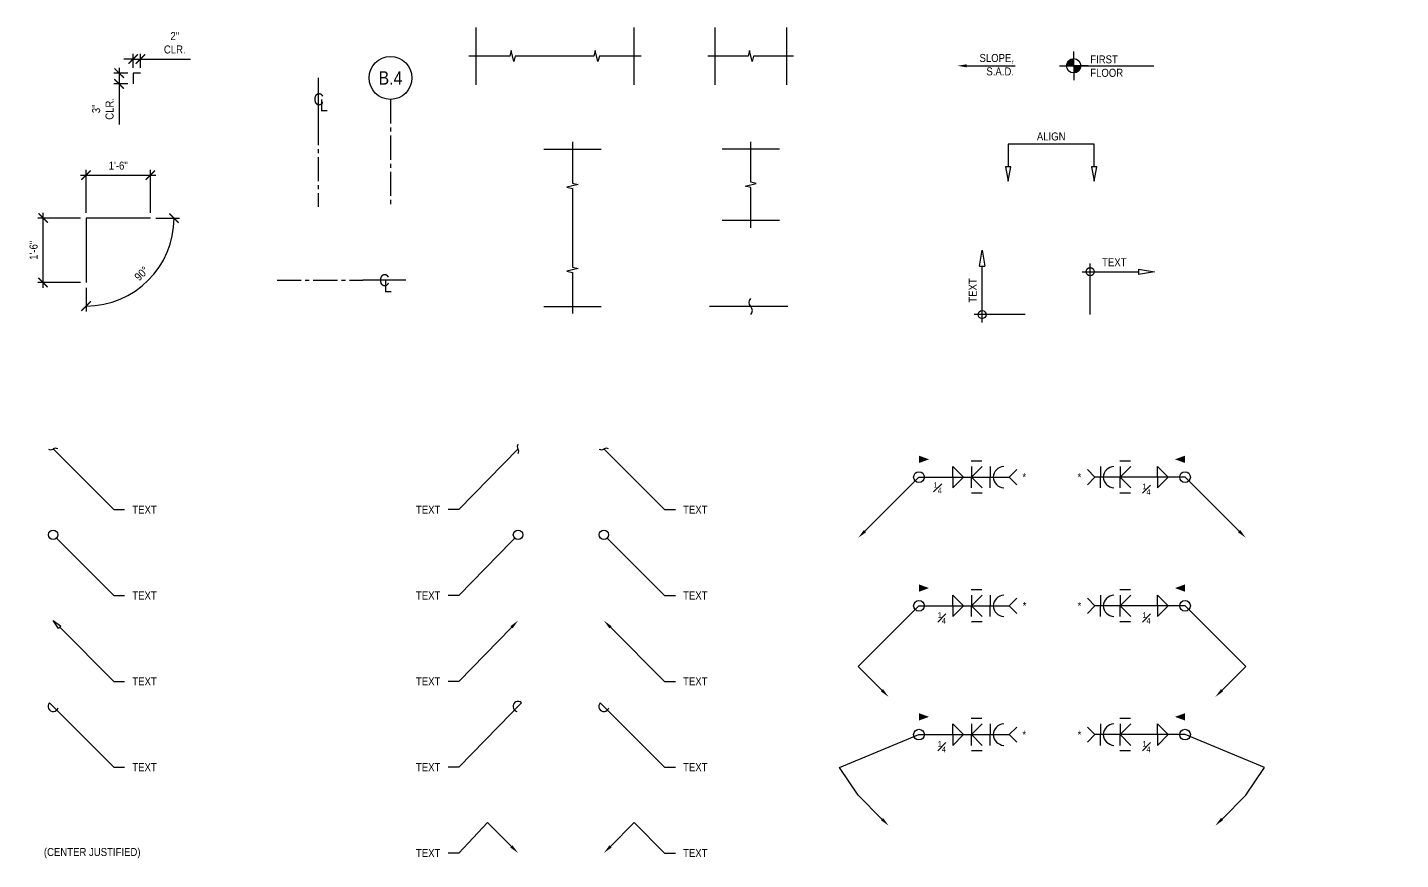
# Model space of a CAD drawing. Header units: inches. Extents: x -2661 to 42767, y -1222 to 9099.
# Drawn here: x 41118.2 to 41502, y 1433.8 to 1666.5 of the extents above; entities that cross this region are included whole.
import ezdxf
from ezdxf import colors
from ezdxf.entities.mleader import LeaderData, LeaderLine
from ezdxf.enums import TextEntityAlignment as Align
from ezdxf.math import Vec2, Vec3

# ---------------------------------------------------------------- set-up
doc = ezdxf.new("R2010")
doc.units = ezdxf.units.IN
doc.header["$LTSCALE"] = 12
doc.header["$MEASUREMENT"] = 0
doc.header["$PDMODE"] = 3
doc.linetypes.add('CENTER2', pattern=[1.125, 0.75, -0.125, 0.125, -0.125])
doc.layers.get('0').update_dxf_attribs({"linetype": 'CONTINUOUS'})
doc.layers.get('DefPoints').update_dxf_attribs({"color": 251, "linetype": 'CONTINUOUS'})
for name, color, linetype in [('S-ANNO-DIMS', 2, 'CONTINUOUS'), ('S-ANNO-NOTE', 4, 'CONTINUOUS'), ('S-ANNO-NOTE-EXIST', 251, 'CONTINUOUS'), ('S-BREAK', 2, 'CONTINUOUS'), ('S-GRID', 1, 'CENTER2')]:
    doc.layers.add(name, color=color, linetype=linetype)
doc.layers.add('S-ANNO-NONPLOT', color=253, linetype='CONTINUOUS', plot=False, transparency=0.5)
doc.styles.add('Arial', font='arial.ttf', dxfattribs={"width": 0.85})
doc.dimstyles.new('DIM-24_Se', dxfattribs={"dimscale": 24, "dimtxt": 0.09375, "dimasz": 0.109375, "dimexe": 0.0625, "dimexo": 0.0625, "dimgap": 0.0625, "dimtad": 1, "dimdec": 4, "dimzin": 11, "dimdsep": 46, "dimlunit": 4, "dimtxsty": 'Arial', "dimblk": 'ARCHTICK', "dimcen": 0.125, "dimdle": 0.0625, "dimclrd": 256, "dimclre": 256, "dimclrt": 4, "dimadec": 0, "dimazin": 0, "dimtfac": 0.75, "dimtdec": 4, "dimtmove": 0, "dimatfit": 3, "dimfxl": 1, "dimfrac": 1, "dimtolj": 1, "dimtzin": 0, "dimarcsym": 0})

# ---------------------------------------------------------------- blocks, each defined once
blk = doc.blocks.new('_ARCHTICK')
at = {"color": 0, "linetype": 'ByBlock', "const_width": 0.15}
blk.add_lwpolyline([(-0.5, -0.5), (0.5, 0.5)], dxfattribs=at)
blk = doc.blocks.new('*D1523')
at = {"layer": 'DefPoints', "color": 0, "transparency": 16777216}
for p in [(41122.55, 1613.18), (41134.55, 1613.18), (41134.55, 1595.18)]:
    blk.add_point(p, dxfattribs=at)
at = {"layer": 'S-ANNO-DIMS', "lineweight": -2, "transparency": 16777216}
for p, q in [((41133.05, 1613.18), (41121.05, 1613.18)), ((41122.55, 1593.68), (41122.55, 1614.68)), ((41133.05, 1595.18), (41121.05, 1595.18))]:
    blk.add_line(p, q, dxfattribs=at)
at = {"layer": 'S-ANNO-DIMS', "lineweight": -2, "transparency": 16777216, "xscale": 2.625, "yscale": 2.625, "zscale": 2.625}
for p, rotation in [((41122.55, 1613.18), 90), ((41122.55, 1595.18), 270)]:
    blk.add_blockref('_ARCHTICK', p, dxfattribs=dict(at, rotation=rotation))
at = {"layer": 'S-ANNO-DIMS', "color": 4, "transparency": 16777216, "insert": (41119.9, 1604.18), "char_height": 2.25, "attachment_point": 5, "rotation": 90, "style": 'Arial'}
blk.add_mtext('\\A1;1\'-6"', dxfattribs=at)
blk = doc.blocks.new('*D1524')
at = {"layer": 'DefPoints', "color": 0, "transparency": 16777216}
for p in [(41152.55, 1625.18), (41134.55, 1613.18), (41152.55, 1613.18)]:
    blk.add_point(p, dxfattribs=at)
at = {"layer": 'S-ANNO-DIMS', "lineweight": -2, "transparency": 16777216}
for p, q in [((41133.05, 1625.18), (41154.05, 1625.18)), ((41134.55, 1614.68), (41134.55, 1626.68)), ((41152.55, 1614.68), (41152.55, 1626.68))]:
    blk.add_line(p, q, dxfattribs=at)
at = {"layer": 'S-ANNO-DIMS', "lineweight": -2, "transparency": 16777216, "xscale": 2.625, "yscale": 2.625, "zscale": 2.625, "rotation": 180}
blk.add_blockref('_ARCHTICK', (41134.55, 1625.18), dxfattribs=at)
at = {"layer": 'S-ANNO-DIMS', "lineweight": -2, "transparency": 16777216, "xscale": 2.625, "yscale": 2.625, "zscale": 2.625}
blk.add_blockref('_ARCHTICK', (41152.55, 1625.18), dxfattribs=at)
at = {"layer": 'S-ANNO-DIMS', "color": 4, "transparency": 16777216, "insert": (41143.55, 1627.83), "char_height": 2.25, "attachment_point": 5, "style": 'Arial'}
blk.add_mtext('\\A1;1\'-6"', dxfattribs=at)
blk = doc.blocks.new('*D1634')
at = {"layer": 'DefPoints', "color": 0, "transparency": 16777216}
for p in [(41134.55, 1613.18), (41134.55, 1613.18), (41152.55, 1613.18), (41134.55, 1595.18), (41146.84, 1591.88)]:
    blk.add_point(p, dxfattribs=at)
at = {"layer": 'S-ANNO-DIMS', "lineweight": -2, "transparency": 16777216}
for p, q in [((41154.05, 1613.18), (41160.64, 1613.18)), ((41134.55, 1593.68), (41134.55, 1587.08))]:
    blk.add_line(p, q, dxfattribs=at)
blk.add_arc((41134.55, 1613.18), 24.6, 270, 0, dxfattribs=at)
at = {"layer": 'S-ANNO-DIMS', "lineweight": -2, "transparency": 16777216, "xscale": 2.625, "yscale": 2.625, "zscale": 2.625}
for p, rotation in [((41159.14, 1613.18), 90), ((41134.55, 1588.58), 180)]:
    blk.add_blockref('_ARCHTICK', p, dxfattribs=dict(at, rotation=rotation))
at = {"layer": 'S-ANNO-DIMS', "color": 4, "transparency": 16777216, "insert": (41150.07, 1597.66), "char_height": 2.25, "attachment_point": 5, "rotation": 45, "style": 'Arial'}
blk.add_mtext('\\A1;90°', dxfattribs=at)
blk = doc.blocks.new('*D1525')
at = {"layer": 'DefPoints', "color": 0, "transparency": 16777216}
for p in [(41143.81, 1650.7), (41147.75, 1653.7), (41147.75, 1650.7)]:
    blk.add_point(p, dxfattribs=at)
at = {"layer": 'S-ANNO-DIMS', "lineweight": -2, "transparency": 16777216}
for p, q in [((41143.81, 1655.2), (41143.81, 1650.7)), ((41146.25, 1653.7), (41142.31, 1653.7)), ((41146.25, 1650.7), (41142.31, 1650.7)), ((41143.81, 1650.7), (41143.81, 1639.35))]:
    blk.add_line(p, q, dxfattribs=at)
at = {"layer": 'S-ANNO-DIMS', "lineweight": -2, "transparency": 16777216, "xscale": 2.625, "yscale": 2.625, "zscale": 2.625}
for p, rotation in [((41143.81, 1653.7), 90), ((41143.81, 1650.7), 270)]:
    blk.add_blockref('_ARCHTICK', p, dxfattribs=dict(at, rotation=rotation))
at = {"layer": 'S-ANNO-DIMS', "color": 4, "transparency": 16777216, "insert": (41139.26, 1643.72), "char_height": 2.25, "attachment_point": 5, "rotation": 90, "style": 'Arial'}
blk.add_mtext('\\A1;3"\\PCLR.', dxfattribs=at)
blk = doc.blocks.new('*D1526')
at = {"layer": 'DefPoints', "color": 0, "transparency": 16777216}
for p in [(41149.75, 1657.64), (41147.75, 1653.7), (41149.75, 1653.7)]:
    blk.add_point(p, dxfattribs=at)
at = {"layer": 'S-ANNO-DIMS', "lineweight": -2, "transparency": 16777216}
for p, q in [((41147.75, 1655.2), (41147.75, 1659.14)), ((41149.75, 1655.2), (41149.75, 1659.14)), ((41147.75, 1657.64), (41145.13, 1657.64)), ((41147.75, 1657.64), (41149.75, 1657.64)), ((41149.75, 1657.64), (41163.72, 1657.64))]:
    blk.add_line(p, q, dxfattribs=at)
at = {"layer": 'S-ANNO-DIMS', "lineweight": -2, "transparency": 16777216, "xscale": 2.625, "yscale": 2.625, "zscale": 2.625}
blk.add_blockref('_ARCHTICK', (41147.75, 1657.64), dxfattribs=at)
at = {"layer": 'S-ANNO-DIMS', "lineweight": -2, "transparency": 16777216, "xscale": 2.625, "yscale": 2.625, "zscale": 2.625, "rotation": 180}
blk.add_blockref('_ARCHTICK', (41149.75, 1657.64), dxfattribs=at)
at = {"layer": 'S-ANNO-DIMS', "color": 4, "transparency": 16777216, "insert": (41159.36, 1662.19), "char_height": 2.25, "attachment_point": 5, "style": 'Arial'}
blk.add_mtext('\\A1;2"\\PCLR.', dxfattribs=at)
blk = doc.blocks.new('_Integral')
at = {"color": 0, "linetype": 'ByBlock', "lineweight": -2}
for centre, start, end in [((0.44, -0.09), 102, 168), ((-0.44, 0.09), 282, 348)]:
    blk.add_arc(centre, 0.454, start, end, dxfattribs=at)
blk = doc.blocks.new('_DotBlank')
at = {"color": 0, "lineweight": -2}
blk.add_line((-0.5, 0), (-1, 0), dxfattribs=at)
blk.add_circle((0, 0), 0.5, dxfattribs=at)
blk = doc.blocks.new('ARROW-LOOP')
at = {"color": 0}
blk.add_lwpolyline([(-1.81, 0), (0.54, 0, 1.317177), (-0.46, -0.28)], format="xyb", dxfattribs=at)
blk = doc.blocks.new('_ClosedBlank')
at = {"color": 0, "linetype": 'ByBlock', "lineweight": -2}
for p, q in [((-1, 0.167), (0, 0)), ((-1, 0.167), (-1, -0.167)), ((0, 0), (-1, -0.167))]:
    blk.add_line(p, q, dxfattribs=at)
blk = doc.blocks.new('REF GRID')
blk.add_circle((0, 0.25), 0.25)
at = {"style": 'Arial', "width": 0.85}
blk.add_attdef('#', text='', height=0.156, dxfattribs=at).set_placement((0, 0.25), align=Align.MIDDLE_CENTER)
blk = doc.blocks.new('Se_BREAK SQUIGGLE')
at = {"layer": 'S-BREAK'}
blk.add_lwpolyline([(0, -0.375, 0.408465), (0, 0, -0.407415), (0, 0.369, -2.166217)], format="xyb", dxfattribs=at)
blk = doc.blocks.new('Se_BREAK SYMBOL')
at = {"color": 0, "linetype": 'ByBlock'}
blk.add_lwpolyline([(6, 0), (0.38, 0), (0.19, -0.78), (-0.19, 0.78), (-0.38, 0), (-6, 0)], dxfattribs=at)
blk = doc.blocks.new('CL-V12')
at = {"layer": 'DefPoints'}
blk.add_line((0, 3), (0, -3), dxfattribs=at)
at = {"layer": 'S-ANNO-NOTE', "color": 4, "char_height": 1.69, "attachment_point": 5, "style": 'Arial'}
for s, insert, width in [('C', (0.09, 0), 1.3847), ('L', (0.79, -0.84), 1.0599)]:
    blk.add_mtext(s, dxfattribs=dict(at, insert=insert, width=width))
blk = doc.blocks.new('CL-H12')
at = {"layer": 'DefPoints'}
blk.add_line((3, 0), (-3, 0), dxfattribs=at)
at = {"layer": 'S-ANNO-NOTE', "color": 4, "char_height": 1.69, "attachment_point": 5, "style": 'Arial'}
for s, insert, width in [('C', (0, 0), 1.2463), ('L', (0.48, -0.84), 1.1097)]:
    blk.add_mtext(s, dxfattribs=dict(at, insert=insert, width=width))
blk = doc.blocks.new('ELEV-SYMB')
at = {"layer": 'S-ANNO-NOTE', "color": 2}
for points in [[(-2, 0), (0, 0), (0, 2)], [(2, 0), (0, 0), (0, -2)]]:
    blk.add_lwpolyline(points, dxfattribs=at)
at = {"layer": 'S-ANNO-NOTE', "color": 2, "const_width": 1}
for points in [[(0, 0.5, 0.414214), (-0.5, 0, 0.414214)], [(0, -0.5, 0.414214), (0.5, 0, 0.414214)]]:
    blk.add_lwpolyline(points, format="xyb", dxfattribs=at)
at = {"layer": 'S-ANNO-NOTE', "color": 2}
blk.add_circle((0, 0), 1, dxfattribs=at)
blk = doc.blocks.new('_Small')
at = {"color": 0, "linetype": 'ByBlock', "lineweight": -2}
blk.add_circle((0, 0), 0.25, dxfattribs=at)
blk = doc.blocks.new('*D1474')
at = {"layer": 'DefPoints', "color": 0, "transparency": 16777216}
for p in [(41385.01, 1604.19), (41385.01, 1604.19), (41397.01, 1586.19)]:
    blk.add_point(p, dxfattribs=at)
at = {"layer": 'S-ANNO-DIMS', "lineweight": -2, "transparency": 16777216}
for p, q in [((41385.01, 1583.94), (41385.01, 1599.69)), ((41397.01, 1586.19), (41382.76, 1586.19))]:
    blk.add_line(p, q, dxfattribs=at)
at = {"layer": 'S-ANNO-DIMS', "lineweight": -2, "transparency": 16777216, "xscale": 4.5, "yscale": 4.5, "zscale": 4.5}
for name, p, rotation in [('_ClosedBlank', (41385.01, 1604.19), 90), ('_Small', (41385.01, 1586.19), 270)]:
    blk.add_blockref(name, p, dxfattribs=dict(at, rotation=rotation))
at = {"layer": 'S-ANNO-DIMS', "color": 4, "transparency": 16777216, "insert": (41382.38, 1592.94), "char_height": 2.25, "attachment_point": 5, "rotation": 90, "style": 'Arial'}
blk.add_mtext('\\A1;TEXT ', dxfattribs=at)
blk = doc.blocks.new('*D1481')
at = {"layer": 'DefPoints', "color": 0, "transparency": 16777216}
for p in [(41433.21, 1598.19), (41433.21, 1598.19), (41415.21, 1586.19)]:
    blk.add_point(p, dxfattribs=at)
at = {"layer": 'S-ANNO-DIMS', "lineweight": -2, "transparency": 16777216}
for p, q in [((41415.21, 1586.19), (41415.21, 1600.44)), ((41412.96, 1598.19), (41428.71, 1598.19))]:
    blk.add_line(p, q, dxfattribs=at)
at = {"layer": 'S-ANNO-DIMS', "lineweight": -2, "transparency": 16777216, "xscale": 4.5, "yscale": 4.5, "zscale": 4.5, "rotation": 180}
blk.add_blockref('_Small', (41415.21, 1598.19), dxfattribs=at)
at = {"layer": 'S-ANNO-DIMS', "lineweight": -2, "transparency": 16777216, "xscale": 4.5, "yscale": 4.5, "zscale": 4.5}
blk.add_blockref('_ClosedBlank', (41433.21, 1598.19), dxfattribs=at)
at = {"layer": 'S-ANNO-DIMS', "color": 4, "transparency": 16777216, "insert": (41421.96, 1600.82), "char_height": 2.25, "attachment_point": 5, "style": 'Arial'}
blk.add_mtext('\\A1;TEXT ', dxfattribs=at)

msp = doc.modelspace()

# ---------------------------------------------------------------- linework, layer by layer
at = {"layer": 'S-ANNO-DIMS'}
msp.add_lwpolyline([(41417.07457, 1627.48541), (41415.57457, 1627.48541), (41416.32457, 1623.48541), (41417.07457, 1627.48541), (41416.32457, 1627.48541), (41416.32457, 1633.84941), (41392.32457, 1633.84941), (41392.32457, 1627.48541), (41391.57457, 1627.48541), (41392.32457, 1623.48541), (41393.07457, 1627.48541), (41391.57457, 1627.48541)], dxfattribs=at)
at = {"layer": 'S-ANNO-NONPLOT'}
for p, q in [((41243.50199, 1666.47907), (41243.50199, 1650.47907)), ((41287.6923, 1666.47907), (41287.6923, 1650.47907)), ((41310.3373, 1666.47907), (41310.3373, 1650.47907)), ((41330.3373, 1666.47907), (41330.3373, 1650.47907)), ((41262.50606, 1632.47907), (41278.50606, 1632.47907)), ((41328.3373, 1632.47907), (41312.3373, 1632.47907)), ((41328.3373, 1612.47907), (41312.3373, 1612.47907)), ((41262.50606, 1588.45575), (41278.50606, 1588.45575))]:
    msp.add_line(p, q, dxfattribs=at)
for points in [[(41149.75085, 1653.70096), (41147.75085, 1653.70096), (41147.75085, 1650.70096)], [(41152.54634, 1613.17914), (41134.54634, 1613.17914), (41134.54634, 1595.17914)], [(41330.74466, 1588.45575), (41308.79386, 1588.45575)]]:
    msp.add_lwpolyline(points, dxfattribs=at)
at = {"layer": 'S-ANNO-NOTE', "color": 2}
msp.add_line((41406.61612, 1655.75716), (41433.02572, 1655.75716), dxfattribs=at)
at = {"layer": 'S-ANNO-NOTE'}
for p, q in [((41384.97843, 1545.25321), (41381.97843, 1545.25321)), ((41387.30745, 1543.75321), (41387.30745, 1540.75321)), ((41418.11781, 1543.75321), (41418.11781, 1540.75321)), ((41426.47228, 1545.25321), (41423.47228, 1545.25321)), ((41387.30745, 1537.75321), (41387.30745, 1540.75321)), ((41418.11781, 1537.75321), (41418.11781, 1540.75321)), ((41385.06057, 1536.25321), (41382.06057, 1536.25321)), ((41426.47228, 1536.25321), (41423.47228, 1536.25321)), ((41384.97843, 1509.25321), (41381.97843, 1509.25321)), ((41426.47228, 1509.25321), (41423.47228, 1509.25321)), ((41387.30745, 1507.75321), (41387.30745, 1504.75321)), ((41387.30745, 1501.75321), (41387.30745, 1504.75321)), ((41418.11781, 1507.75321), (41418.11781, 1504.75321)), ((41418.11781, 1501.75321), (41418.11781, 1504.75321)), ((41385.06057, 1500.25321), (41382.06057, 1500.25321)), ((41426.47228, 1500.25321), (41423.47228, 1500.25321)), ((41384.97843, 1473.25321), (41381.97843, 1473.25321)), ((41387.30745, 1471.75321), (41387.30745, 1468.75321)), ((41418.11781, 1471.75321), (41418.11781, 1468.75321)), ((41426.47228, 1473.25321), (41423.47228, 1473.25321)), ((41387.30745, 1465.75321), (41387.30745, 1468.75321)), ((41418.11781, 1465.75321), (41418.11781, 1468.75321)), ((41385.06057, 1464.25321), (41382.06057, 1464.25321)), ((41426.47228, 1464.25321), (41423.47228, 1464.25321))]:
    msp.add_line(p, q, dxfattribs=at)
for points in [[(41367.36344, 1540.75321, 0, 0, 0), (41367.36344, 1545.72715, 2.05212, 0, 0), (41370.18251, 1545.72715, 0, 0, 0)], [(41441.73356, 1540.75321, 0, 0, 0), (41441.73356, 1545.72715, 2.05212, 0, 0), (41438.91448, 1545.72715, 0, 0, 0)], [(41367.36344, 1504.75321, 0, 0, 0), (41367.36344, 1509.72715, 2.05212, 0, 0), (41370.18251, 1509.72715, 0, 0, 0)], [(41441.73356, 1504.75321, 0, 0, 0), (41441.73356, 1509.72715, 2.05212, 0, 0), (41438.91448, 1509.72715, 0, 0, 0)], [(41367.36344, 1468.75321, 0, 0, 0), (41367.36344, 1473.72715, 2.05212, 0, 0), (41370.18251, 1473.72715, 0, 0, 0)], [(41441.73356, 1468.75321, 0, 0, 0), (41441.73356, 1473.72715, 2.05212, 0, 0), (41438.91448, 1473.72715, 0, 0, 0)]]:
    msp.add_lwpolyline(points, format="xyseb", dxfattribs=at)
for points in [[(41376.81368, 1540.75321), (41376.81368, 1543.75321), (41379.81368, 1540.75321)], [(41382.06057, 1543.75321), (41382.06057, 1540.75321), (41385.06057, 1543.75321)], [(41394.66982, 1538.63189), (41392.5485, 1540.75321), (41394.66982, 1542.87453)], [(41414.42718, 1538.63189), (41416.5485, 1540.75321), (41414.42718, 1542.87453)], [(41423.55441, 1543.75321), (41423.55441, 1540.75321), (41426.55441, 1543.75321)], [(41433.99408, 1540.75321), (41433.99408, 1543.75321), (41436.99408, 1540.75321)], [(41376.81368, 1540.75321), (41376.81368, 1537.75321), (41379.81368, 1540.75321)], [(41382.06057, 1537.75321), (41382.06057, 1540.75321), (41385.06057, 1537.75321)], [(41423.55441, 1537.75321), (41423.55441, 1540.75321), (41426.55441, 1537.75321)], [(41433.99408, 1540.75321), (41433.99408, 1537.75321), (41436.99408, 1540.75321)], [(41376.81368, 1504.75321), (41376.81368, 1507.75321), (41379.81368, 1504.75321)], [(41376.81368, 1504.75321), (41376.81368, 1501.75321), (41379.81368, 1504.75321)], [(41382.06057, 1507.75321), (41382.06057, 1504.75321), (41385.06057, 1507.75321)], [(41382.06057, 1501.75321), (41382.06057, 1504.75321), (41385.06057, 1501.75321)], [(41394.66982, 1502.63189), (41392.5485, 1504.75321), (41394.66982, 1506.87453)], [(41414.42718, 1502.63189), (41416.5485, 1504.75321), (41414.42718, 1506.87453)], [(41423.55441, 1507.75321), (41423.55441, 1504.75321), (41426.55441, 1507.75321)], [(41423.55441, 1501.75321), (41423.55441, 1504.75321), (41426.55441, 1501.75321)], [(41433.99408, 1504.75321), (41433.99408, 1507.75321), (41436.99408, 1504.75321)], [(41433.99408, 1504.75321), (41433.99408, 1501.75321), (41436.99408, 1504.75321)], [(41376.81368, 1468.75321), (41376.81368, 1471.75321), (41379.81368, 1468.75321)], [(41382.06057, 1471.75321), (41382.06057, 1468.75321), (41385.06057, 1471.75321)], [(41394.66982, 1466.63189), (41392.5485, 1468.75321), (41394.66982, 1470.87453)], [(41414.42718, 1466.63189), (41416.5485, 1468.75321), (41414.42718, 1470.87453)], [(41423.55441, 1471.75321), (41423.55441, 1468.75321), (41426.55441, 1471.75321)], [(41433.99408, 1468.75321), (41433.99408, 1471.75321), (41436.99408, 1468.75321)], [(41376.81368, 1468.75321), (41376.81368, 1465.75321), (41379.81368, 1468.75321)], [(41382.06057, 1465.75321), (41382.06057, 1468.75321), (41385.06057, 1465.75321)], [(41423.55441, 1465.75321), (41423.55441, 1468.75321), (41426.55441, 1465.75321)], [(41433.99408, 1468.75321), (41433.99408, 1465.75321), (41436.99408, 1468.75321)]]:
    msp.add_lwpolyline(points, dxfattribs=at)
for centre in [(41367.36344, 1540.75321), (41441.73356, 1540.75321), (41367.36344, 1504.75321), (41441.73356, 1504.75321), (41367.36344, 1468.75321), (41441.73356, 1468.75321)]:
    msp.add_circle(centre, 1.5, dxfattribs=at)
for centre, start, end in [((41391.26922, 1540.54144), 93.7722975, 176.2277025), ((41422.07957, 1540.54144), 93.7722975, 176.2277025), ((41391.26922, 1540.96497), 183.7722975, 266.2277025), ((41422.07957, 1540.96497), 183.7722975, 266.2277025), ((41391.26922, 1504.54144), 93.7722975, 176.2277025), ((41391.26922, 1504.96497), 183.7722975, 266.2277025), ((41422.07957, 1504.54144), 93.7722975, 176.2277025), ((41422.07957, 1504.96497), 183.7722975, 266.2277025), ((41391.26922, 1468.54144), 93.7722975, 176.2277025), ((41422.07957, 1468.54144), 93.7722975, 176.2277025), ((41391.26922, 1468.96497), 183.7722975, 266.2277025), ((41422.07957, 1468.96497), 183.7722975, 266.2277025)]:
    msp.add_arc(centre, 3.21874, start, end, dxfattribs=at)
at = {"layer": 'S-BREAK'}
for points in [[(41289.6923, 1658.47907), (41278.02662, 1658.47907), (41277.64805, 1656.92237), (41276.8909, 1660.03577), (41276.51233, 1658.47907), (41254.51496, 1658.47907), (41254.13639, 1656.92237), (41253.37924, 1660.03577), (41253.00067, 1658.47907), (41241.50199, 1658.47907)], [(41270.50606, 1634.47907), (41270.50606, 1622.98039), (41272.06276, 1622.60182), (41268.94935, 1621.84467), (41270.50606, 1621.46609), (41270.50606, 1599.46873), (41272.06276, 1599.09016), (41268.94935, 1598.33301), (41270.50606, 1597.95444), (41270.50606, 1586.45575)]]:
    msp.add_lwpolyline(points, dxfattribs=at)
at = {"layer": 'S-GRID', "color": 1, "linetype": 'CENTER2', "ltscale": 0.75}
for p, q in [((41219.65218, 1646.36173), (41219.65218, 1616.36173)), ((41199.41499, 1640.36173), (41199.41499, 1616.36173)), ((41187.93858, 1595.7869), (41211.93858, 1595.7869))]:
    msp.add_line(p, q, dxfattribs=at)

# ---------------------------------------------------------------- block references
at = {"layer": 'S-ANNO-NOTE', "xscale": 24, "yscale": 24, "zscale": 24}
msp.add_blockref('REF GRID', (41219.65218, 1646.36173), dxfattribs=at).add_auto_attribs({'#': 'B.4'})
at = {"layer": 'S-ANNO-NOTE', "xscale": 2, "yscale": 2, "zscale": 2}
for name, p in [('ELEV-SYMB', (41410.61612, 1655.75716)), ('CL-V12', (41199.41499, 1646.36294)), ('CL-H12', (41217.93858, 1595.7869))]:
    msp.add_blockref(name, p, dxfattribs=at)
at = {"layer": 'S-BREAK'}
for name, p, xscale, yscale, zscale in [('Se_BREAK SYMBOL', (41320.3373, 1658.47907), 2, 2, 2), ('Se_BREAK SQUIGGLE', (41320.3373, 1588.45575), 6, 6, 6)]:
    msp.add_blockref(name, p, dxfattribs=dict(at, xscale=xscale, yscale=yscale, zscale=zscale))
at = {"layer": 'S-BREAK', "xscale": 2, "yscale": 2, "zscale": 2, "rotation": 270}
msp.add_blockref('Se_BREAK SYMBOL', (41320.3373, 1622.47907), dxfattribs=at)

# ---------------------------------------------------------------- texts
at = {"layer": 'S-ANNO-NOTE', "insert": (41393.93711, 1659.04675), "char_height": 2.25, "width": 11.6034819, "attachment_point": 3, "rotation": 359.8065106, "style": 'Arial'}
msp.add_mtext('SLOPE, S.A.D.', dxfattribs=at)
at = {"layer": 'S-ANNO-NOTE', "char_height": 2.25, "style": 'Arial'}
for s, insert, width, attachment_point in [('FIRST\\PFLOOR', (41415.2296, 1658.67574), 36.0233137, 1), ('ALIGN', (41404.32457, 1634.84941), 9.6918258, 8), ('\\A1;{\\H0.7x;\\S1#4;}', (41371.45217, 1539.33422), 4.1806574, 1), ('*', (41396.25334, 1540.75321), 25.3277417, 4), ('*', (41412.73994, 1540.75321), 29.1032323, 6), ('\\A1;{\\H0.7x;\\S1#4;}', (41432.0733, 1538.95393), 7.3141416, 3), ('*', (41396.35706, 1504.75321), 29.1032323, 4), ('*', (41412.73994, 1504.75321), 29.1032323, 6), ('\\A1;{\\H0.7x;\\S1#4;}', (41374.8929, 1502.95393), 7.3141416, 3), ('\\A1;{\\H0.7x;\\S1#4;}', (41432.0733, 1502.95393), 7.3141416, 3), ('\\A1;{\\H0.7x;\\S1#4;}', (41374.8929, 1466.95393), 7.3141416, 3), ('*', (41396.25334, 1468.75321), 25.3277417, 4), ('*', (41412.73994, 1468.75321), 29.1032323, 6), ('\\A1;{\\H0.7x;\\S1#4;}', (41432.0733, 1466.95393), 7.3141416, 3)]:
    msp.add_mtext(s, dxfattribs=dict(at, insert=insert, width=width, attachment_point=attachment_point))
at = {"layer": 'S-ANNO-NOTE', "color": 191, "insert": (41122.76844, 1435.59968), "char_height": 2.25, "width": 31.4422913, "attachment_point": 4, "style": 'Arial'}
msp.add_mtext('(CENTER JUSTIFIED)', dxfattribs=at)

# ---------------------------------------------------------------- dimensions: what is measured, and where the dimension line sits
at = {"layer": 'S-ANNO-DIMS'}
for base, p2, angle, picture, middle in [((41149.75085, 1657.64473), (41149.75085, 1653.70096), 180, '*D1526', (41159.36177, 1662.1877)), ((41143.80707, 1650.70096), (41147.75085, 1650.70096), 90, '*D1525', (41139.2641, 1643.71503))]:
    dim = msp.add_linear_dim(base=base, p1=(41147.75085, 1653.70096), p2=p2, angle=angle, text='<>\\PCLR.', dimstyle='DIM-24_Se', dxfattribs=at)
    dim.commit()
    dim.dimension.update_dxf_attribs({"geometry": picture, "text_midpoint": middle})
for base, p1, p2, angle, picture, middle in [((41152.54634, 1625.17914), (41134.54634, 1613.17914), (41152.54634, 1613.17914), 180, '*D1524', (41143.54634, 1627.82793)), ((41122.54634, 1613.17914), (41134.54634, 1595.17914), (41134.54634, 1613.17914), 270, '*D1523', (41119.89755, 1604.17914))]:
    dim = msp.add_linear_dim(base=base, p1=p1, p2=p2, angle=angle, dimstyle='DIM-24_Se', dxfattribs=at)
    dim.commit()
    dim.dimension.update_dxf_attribs({"geometry": picture, "text_midpoint": middle})
dim = msp.add_angular_dim_2l(base=(41146.84451, 1591.87808), line1=((41152.54634, 1613.17914), (41134.54634, 1613.17914)), line2=((41134.54634, 1613.17914), (41134.54634, 1595.17914)), dimstyle='DIM-24_Se', dxfattribs=at)
dim.commit()
dim.dimension.update_dxf_attribs({"geometry": '*D1634', "text_midpoint": (41150.0656, 1597.65988)})
for base, p1, p2, angle, picture, middle in [((41385.00606, 1604.19072), (41397.00606, 1586.19072), (41385.00606, 1604.19072), 270, '*D1474', (41382.38106, 1592.94072)), ((41433.21103, 1598.19072), (41415.21103, 1586.19072), (41433.21103, 1598.19072), 180, '*D1481', (41421.96103, 1600.81572))]:
    dim = msp.add_linear_dim(base=base, p1=p1, p2=p2, angle=angle, text='TEXT ', dimstyle='DIM-24_Se', override={"dimasz": 0.1875, "dimexe": 0.09375, "dimexo": 0, "dimblk1": 'Small', "dimblk2": 'ClosedBlank', "dimsah": 1, "dimdle": 0.09375, "dimse2": 1, "dimfxlon": 0}, dxfattribs=at)
    dim.commit()
    dim.dimension.update_dxf_attribs({"geometry": picture, "text_midpoint": middle})

# ---------------------------------------------------------------- leaders
at = {"layer": 'S-ANNO-NOTE'}
ml = msp.add_multileader_mtext('Standard', dxfattribs=at)
ml.set_content('', color=4, style='Arial')
ml.set_leader_properties(color=2)
ml.build(insert=Vec2(0, 0))
ml.multileader.update_dxf_attribs({"has_dogleg": 0, "dogleg_length": 1.21451, "arrow_head_size": 2.625, "scale": 24})
ctx = ml.context
ctx.base_point, ctx.scale, ctx.char_height, ctx.arrow_head_size, ctx.landing_gap_size, ctx.plane_origin, ctx.plane_x_axis, ctx.plane_y_axis = Vec3(41398.59516, 1655.75716), 24, 2.25, 2.625, 2.16, Vec3(41383.67985, 1662.78776), Vec3(-1, 0), Vec3(0, -1)
ctx.text_align_type = 2
notes = []
notes.append((ctx, [(0, (1, 1, 0), (41390.47142, 1655.75716), (1, 0), 3.80375, [(0, [(41378.08809, 1655.75716)], 0, [])])]))
ctx.mtext.insert, ctx.mtext.text_direction, ctx.mtext.rotation, ctx.mtext.alignment, ctx.mtext.flow_direction = Vec3(41396.43516, 1654.63216), Vec3(-1, 0), 3.141592654, 3, 5
ml = msp.add_multileader_mtext('Standard', dxfattribs=at)
ml.set_content('TEXT', color=4, style='Arial')
ml.set_leader_properties(color=2)
ml.set_arrow_properties(name='INTEGRAL')
ml.build(insert=Vec2(0, 0))
ml.multileader.update_dxf_attribs({"dogleg_length": 0.36, "arrow_head_size": 2.625, "scale": 24})
ctx = ml.context
ctx.base_point, ctx.scale, ctx.char_height, ctx.arrow_head_size, ctx.landing_gap_size, ctx.plane_origin = Vec3(41224.71963, 1531.65327), 24, 2.25, 2.625, 2.16, Vec3(41290.51563, 1838.47338)
ctx.text_align_type = 2
notes.append((ctx, [(0, (1, 1, 0), (41238.75165, 1531.65327), (-1, 0), 3, [(0, [(41255.29412, 1548.62384)], 0, [])])]))
ctx.mtext.insert, ctx.mtext.width, ctx.mtext.alignment, ctx.mtext.flow_direction = Vec3(41233.59165, 1532.77827), 48, 3, 5
ml = msp.add_multileader_mtext('Standard', dxfattribs=at)
ml.set_content('TEXT', color=4, style='Arial')
ml.set_leader_properties(color=2)
ml.set_arrow_properties(name='INTEGRAL')
ml.build(insert=Vec2(0, 0))
ml.multileader.update_dxf_attribs({"dogleg_length": 0.36, "arrow_head_size": 2.625, "scale": 24})
ctx = ml.context
ctx.base_point, ctx.scale, ctx.char_height, ctx.arrow_head_size, ctx.landing_gap_size, ctx.plane_origin = Vec3(41299.26469, 1531.65327), 24, 2.25, 2.625, 2.16, Vec3(41244.07262, 1838.47338)
notes.append((ctx, [(0, (1, 1, 0), (41296.26469, 1531.65327), (1, 0), 3, [(0, [(41279.29412, 1548.62384)], 0, [])])]))
ctx.mtext.insert, ctx.mtext.width, ctx.mtext.flow_direction = Vec3(41301.42469, 1532.77827), 48, 5
ml = msp.add_multileader_mtext('Standard', dxfattribs=at)
ml.set_content('', color=4, style='Arial')
ml.set_leader_properties(color=2)
ml.build(insert=Vec2(0, 0))
ml.multileader.update_dxf_attribs({"dogleg_length": 1.21451, "arrow_head_size": 2.625, "scale": 24})
ctx = ml.context
ctx.base_point, ctx.scale, ctx.char_height, ctx.arrow_head_size, ctx.landing_gap_size, ctx.plane_origin = Vec3(41392.5485, 1540.75321), 24, 2.25, 2.625, 2.16, Vec3(41360.33284, 1533.72261)
notes.append((ctx, [(0, (1, 1, 0), (41367.36344, 1540.75321), (1, 0), 25.18506, [(0, [(41350.39287, 1523.78265)], 0, [])])]))
ctx.mtext.insert, ctx.mtext.flow_direction = Vec3(41394.7085, 1541.87821), 5
ml = msp.add_multileader_mtext('Standard', dxfattribs=at)
ml.set_content('', color=4, style='Arial')
ml.set_leader_properties(color=2)
ml.build(insert=Vec2(0, 0))
ml.multileader.update_dxf_attribs({"dogleg_length": 1.21451, "arrow_head_size": 2.625, "scale": 24})
ctx = ml.context
ctx.base_point, ctx.scale, ctx.char_height, ctx.arrow_head_size, ctx.landing_gap_size, ctx.plane_origin = Vec3(41412.2285, 1540.75321), 24, 2.25, 2.625, 2.16, Vec3(41448.10416, 1533.72261)
ctx.text_align_type = 2
notes.append((ctx, [(0, (1, 1, 0), (41441.73356, 1540.75321), (-1, 0), 25.18506, [(0, [(41458.70412, 1523.78265)], 0, [])])]))
ctx.mtext.insert, ctx.mtext.alignment, ctx.mtext.flow_direction = Vec3(41414.3885, 1541.87821), 3, 5
ml = msp.add_multileader_mtext('Standard', dxfattribs=at)
ml.set_content('\\A1;TEXT', color=4, style='Arial')
ml.set_leader_properties(color=2)
ml.set_arrow_properties(name='DOTBLANK')
ml.build(insert=Vec2(0, 0))
ml.multileader.update_dxf_attribs({"dogleg_length": 0.36, "arrow_head_size": 2.625, "scale": 24})
ctx = ml.context
ctx.base_point, ctx.scale, ctx.char_height, ctx.arrow_head_size, ctx.landing_gap_size, ctx.plane_origin = Vec3(41224.71963, 1507.65327), 24, 2.25, 2.625, 2.16, Vec3(41282.03035, 1805.9881)
ctx.text_align_type = 2
notes.append((ctx, [(0, (1, 1, 0), (41238.75165, 1507.65327), (-1, 0), 3, [(0, [(41255.29412, 1524.62384)], 0, [])])]))
ctx.mtext.insert, ctx.mtext.width, ctx.mtext.defined_height, ctx.mtext.alignment, ctx.mtext.flow_direction = Vec3(41233.59165, 1508.77827), 48, 7.54853, 3, 5
ml = msp.add_multileader_mtext('Standard', dxfattribs=at)
ml.set_content('\\A1;TEXT', color=4, style='Arial')
ml.set_leader_properties(color=2)
ml.set_arrow_properties(name='DOTBLANK')
ml.build(insert=Vec2(0, 0))
ml.multileader.update_dxf_attribs({"dogleg_length": 0.36, "arrow_head_size": 2.625, "scale": 24})
ctx = ml.context
ctx.base_point, ctx.scale, ctx.char_height, ctx.arrow_head_size, ctx.landing_gap_size, ctx.plane_origin = Vec3(41299.26469, 1507.65327), 24, 2.25, 2.625, 2.16, Vec3(41252.5579, 1805.9881)
notes.append((ctx, [(0, (1, 1, 0), (41296.26469, 1507.65327), (1, 0), 3, [(0, [(41279.29412, 1524.62384)], 0, [])])]))
ctx.mtext.insert, ctx.mtext.width, ctx.mtext.defined_height, ctx.mtext.flow_direction = Vec3(41301.42469, 1508.77827), 48, 7.54853, 5
ml = msp.add_multileader_mtext('Standard', dxfattribs=at)
ml.set_content('', color=4, style='Arial')
ml.set_leader_properties(color=2)
ml.build(insert=Vec2(0, 0))
ml.multileader.update_dxf_attribs({"dogleg_length": 1.21451, "arrow_head_size": 2.625, "scale": 24})
ctx = ml.context
ctx.base_point, ctx.scale, ctx.char_height, ctx.arrow_head_size, ctx.landing_gap_size, ctx.plane_origin = Vec3(41392.5485, 1504.75321), 24, 2.25, 2.625, 2.16, Vec3(41360.33284, 1497.72261)
notes.append((ctx, [(0, (1, 1, 0), (41367.36344, 1504.75321), (1, 0), 25.18506, [(0, [(41358.87815, 1479.29736), (41350.39287, 1487.78265)], 0, [])])]))
ctx.mtext.insert, ctx.mtext.flow_direction = Vec3(41394.7085, 1505.87821), 5
ml = msp.add_multileader_mtext('Standard', dxfattribs=at)
ml.set_content('', color=4, style='Arial')
ml.set_leader_properties(color=2)
ml.build(insert=Vec2(0, 0))
ml.multileader.update_dxf_attribs({"dogleg_length": 1.21451, "arrow_head_size": 2.625, "scale": 24})
ctx = ml.context
ctx.base_point, ctx.scale, ctx.char_height, ctx.arrow_head_size, ctx.landing_gap_size, ctx.plane_origin = Vec3(41412.2285, 1504.75321), 24, 2.25, 2.625, 2.16, Vec3(41448.10416, 1497.72261)
ctx.text_align_type = 2
notes.append((ctx, [(0, (1, 1, 0), (41441.73356, 1504.75321), (-1, 0), 25.18506, [(0, [(41450.21884, 1479.29736), (41458.70412, 1487.78265)], 0, [])])]))
ctx.mtext.insert, ctx.mtext.alignment, ctx.mtext.flow_direction = Vec3(41414.3885, 1505.87821), 3, 5
ml = msp.add_multileader_mtext('Standard', dxfattribs=at)
ml.set_content('\\A1;TEXT', color=4, style='Arial')
ml.set_leader_properties(color=2)
ml.build(insert=Vec2(0, 0))
ml.multileader.update_dxf_attribs({"dogleg_length": 0.36, "arrow_head_size": 2.625, "scale": 24})
ctx = ml.context
ctx.base_point, ctx.scale, ctx.char_height, ctx.arrow_head_size, ctx.landing_gap_size, ctx.plane_origin = Vec3(41224.71963, 1483.65327), 24, 2.25, 2.625, 2.16, Vec3(41282.03035, 1781.9881)
ctx.text_align_type = 2
notes.append((ctx, [(0, (1, 1, 0), (41238.75165, 1483.65327), (-1, 0), 3, [(0, [(41255.29412, 1500.62384)], 0, [])])]))
ctx.mtext.insert, ctx.mtext.width, ctx.mtext.alignment, ctx.mtext.flow_direction = Vec3(41233.59165, 1484.77827), 48, 3, 5
ml = msp.add_multileader_mtext('Standard', dxfattribs=at)
ml.set_content('\\A1;TEXT', color=4, style='Arial')
ml.set_leader_properties(color=2)
ml.build(insert=Vec2(0, 0))
ml.multileader.update_dxf_attribs({"dogleg_length": 0.36, "arrow_head_size": 2.625, "scale": 24})
ctx = ml.context
ctx.base_point, ctx.scale, ctx.char_height, ctx.arrow_head_size, ctx.landing_gap_size, ctx.plane_origin = Vec3(41299.26469, 1483.65327), 24, 2.25, 2.625, 2.16, Vec3(41252.5579, 1781.9881)
notes.append((ctx, [(0, (1, 1, 0), (41296.26469, 1483.65327), (1, 0), 3, [(0, [(41279.29412, 1500.62384)], 0, [])])]))
ctx.mtext.insert, ctx.mtext.width, ctx.mtext.flow_direction = Vec3(41301.42469, 1484.77827), 48, 5
ml = msp.add_multileader_mtext('Standard', dxfattribs=at)
ml.set_content('TEXT', color=4, style='Arial')
ml.set_leader_properties(color=2)
ml.set_arrow_properties(name='ARROW-LOOP')
ml.build(insert=Vec2(0, 0))
ml.multileader.update_dxf_attribs({"dogleg_length": 0.36, "arrow_head_size": 2.625, "scale": 24})
ctx = ml.context
ctx.base_point, ctx.scale, ctx.char_height, ctx.arrow_head_size, ctx.landing_gap_size, ctx.plane_origin = Vec3(41224.71963, 1459.65327), 24, 2.25, 2.625, 2.16, Vec3(41282.03035, 1757.9881)
ctx.text_align_type = 2
notes.append((ctx, [(0, (1, 1, 0), (41238.75165, 1459.65327), (-1, 0), 3, [(0, [(41255.29412, 1476.62384)], 0, [])])]))
ctx.mtext.insert, ctx.mtext.width, ctx.mtext.alignment, ctx.mtext.flow_direction = Vec3(41233.59165, 1460.77827), 48, 3, 5
ml = msp.add_multileader_mtext('Standard', dxfattribs=at)
ml.set_content('TEXT', color=4, style='Arial')
ml.set_leader_properties(color=2)
ml.set_arrow_properties(name='ARROW-LOOP')
ml.build(insert=Vec2(0, 0))
ml.multileader.update_dxf_attribs({"dogleg_length": 0.36, "arrow_head_size": 2.625, "scale": 24})
ctx = ml.context
ctx.base_point, ctx.scale, ctx.char_height, ctx.arrow_head_size, ctx.landing_gap_size, ctx.plane_origin = Vec3(41299.26469, 1459.65327), 24, 2.25, 2.625, 2.16, Vec3(41252.5579, 1757.9881)
notes.append((ctx, [(0, (1, 1, 0), (41296.26469, 1459.65327), (1, 0), 3, [(0, [(41279.29412, 1476.62384)], 0, [])])]))
ctx.mtext.insert, ctx.mtext.width, ctx.mtext.flow_direction = Vec3(41301.42469, 1460.77827), 48, 5
ml = msp.add_multileader_mtext('Standard', dxfattribs=at)
ml.set_content('', color=4, style='Arial')
ml.set_leader_properties(color=2)
ml.build(insert=Vec2(0, 0))
ml.multileader.update_dxf_attribs({"dogleg_length": 1.21451, "arrow_head_size": 2.625, "scale": 24})
ctx = ml.context
ctx.base_point, ctx.scale, ctx.char_height, ctx.arrow_head_size, ctx.landing_gap_size, ctx.plane_origin = Vec3(41392.5485, 1468.75321), 24, 2.25, 2.625, 2.16, Vec3(41360.33284, 1461.72261)
notes.append((ctx, [(0, (1, 1, 0), (41367.36344, 1468.75321), (1, 0), 25.18506, [(1, [(41358.87815, 1443.29736), (41350.39287, 1451.78265), (41345.19033, 1459.56881)], 0, [])])]))
ctx.mtext.insert, ctx.mtext.flow_direction = Vec3(41394.7085, 1469.87821), 5
ml = msp.add_multileader_mtext('Standard', dxfattribs=at)
ml.set_content('', color=4, style='Arial')
ml.set_leader_properties(color=2)
ml.build(insert=Vec2(0, 0))
ml.multileader.update_dxf_attribs({"dogleg_length": 1.21451, "arrow_head_size": 2.625, "scale": 24})
ctx = ml.context
ctx.base_point, ctx.scale, ctx.char_height, ctx.arrow_head_size, ctx.landing_gap_size, ctx.plane_origin = Vec3(41412.2285, 1468.75321), 24, 2.25, 2.625, 2.16, Vec3(41448.10416, 1461.72261)
ctx.text_align_type = 2
notes.append((ctx, [(0, (1, 1, 0), (41441.73356, 1468.75321), (-1, 0), 25.18506, [(1, [(41450.21884, 1443.29736), (41458.70412, 1451.78265), (41463.90667, 1459.56881)], 0, [])])]))
ctx.mtext.insert, ctx.mtext.alignment, ctx.mtext.flow_direction = Vec3(41414.3885, 1469.87821), 3, 5
ml = msp.add_multileader_mtext('Standard', dxfattribs=at)
ml.set_content('TEXT', color=4, style='Arial')
ml.set_leader_properties(color=2)
ml.build(insert=Vec2(0, 0))
ml.multileader.update_dxf_attribs({"dogleg_length": 21.88349, "arrow_head_size": 2.625, "scale": 24})
ctx = ml.context
ctx.base_point, ctx.scale, ctx.char_height, ctx.arrow_head_size, ctx.landing_gap_size, ctx.plane_origin = Vec3(41224.71963, 1435.65327), 24, 2.25, 2.625, 2.16, Vec3(41292.83897, 1875.71432)
ctx.text_align_type = 2
notes.append((ctx, [(0, (1, 1, 0), (41238.75165, 1435.65327), (-1, 0), 3, [(0, [(41255.29412, 1435.65327), (41246.80884, 1444.13856)], 0, [])])]))
ctx.mtext.insert, ctx.mtext.width, ctx.mtext.alignment, ctx.mtext.flow_direction = Vec3(41233.59165, 1436.77827), 48, 3, 5
ml = msp.add_multileader_mtext('Standard', dxfattribs=at)
ml.set_content('TEXT', color=4, style='Arial')
ml.set_leader_properties(color=2)
ml.build(insert=Vec2(0, 0))
ml.multileader.update_dxf_attribs({"dogleg_length": 21.88349, "arrow_head_size": 2.625, "scale": 24})
ctx = ml.context
ctx.base_point, ctx.scale, ctx.char_height, ctx.arrow_head_size, ctx.landing_gap_size, ctx.plane_origin = Vec3(41299.26469, 1435.65327), 24, 2.25, 2.625, 2.16, Vec3(41241.74928, 1875.71432)
notes.append((ctx, [(0, (1, 1, 0), (41296.26469, 1435.65327), (1, 0), 3, [(0, [(41279.29412, 1435.65327), (41287.7794, 1444.13856)], 0, [])])]))
ctx.mtext.insert, ctx.mtext.width, ctx.mtext.flow_direction = Vec3(41301.42469, 1436.77827), 48, 5
at = {"layer": 'S-ANNO-NOTE-EXIST'}
ml = msp.add_multileader_mtext('Standard', dxfattribs=at)
ml.set_content('{\\C256;TEXT}', color=4, style='Arial')
ml.set_leader_properties(color=256)
ml.set_arrow_properties(name='INTEGRAL')
ml.build(insert=Vec2(0, 0))
ml.multileader.update_dxf_attribs({"dogleg_length": 0.36, "arrow_head_size": 2.625, "scale": 24})
ctx = ml.context
ctx.base_point, ctx.scale, ctx.char_height, ctx.arrow_head_size, ctx.landing_gap_size, ctx.plane_origin = Vec3(41145.32356, 1531.65327), 24, 2.25, 2.625, 2.16, Vec3(41097.24118, 1829.9881)
notes.append((ctx, [(0, (1, 1, 0), (41142.32356, 1531.65327), (1, 0), 3, [(0, [(41125.353, 1548.62384)], 0, [])])]))
ctx.mtext.insert, ctx.mtext.width, ctx.mtext.flow_direction = Vec3(41147.48356, 1532.77827), 48, 5
ml = msp.add_multileader_mtext('Standard', dxfattribs=at)
ml.set_content('{\\C256;TEXT}', color=4, style='Arial')
ml.set_leader_properties(color=256)
ml.set_arrow_properties(name='DOTBLANK')
ml.build(insert=Vec2(0, 0))
ml.multileader.update_dxf_attribs({"dogleg_length": 0.36, "arrow_head_size": 2.625, "scale": 24})
ctx = ml.context
ctx.base_point, ctx.scale, ctx.char_height, ctx.arrow_head_size, ctx.landing_gap_size, ctx.plane_origin = Vec3(41145.32356, 1507.65327), 24, 2.25, 2.625, 2.16, Vec3(41097.24118, 1805.9881)
notes.append((ctx, [(0, (1, 1, 0), (41142.32356, 1507.65327), (1, 0), 3, [(0, [(41125.353, 1524.62384)], 0, [])])]))
ctx.mtext.insert, ctx.mtext.width, ctx.mtext.flow_direction = Vec3(41147.48356, 1508.77827), 48, 5
ml = msp.add_multileader_mtext('Standard', dxfattribs=at)
ml.set_content('{\\C256;TEXT}', color=4, style='Arial')
ml.set_leader_properties(color=256)
ml.set_arrow_properties(name='CLOSEDBLANK')
ml.build(insert=Vec2(0, 0))
ml.multileader.update_dxf_attribs({"dogleg_length": 0.36, "arrow_head_size": 2.625, "scale": 24})
ctx = ml.context
ctx.base_point, ctx.scale, ctx.char_height, ctx.arrow_head_size, ctx.landing_gap_size, ctx.plane_origin = Vec3(41145.32356, 1483.65327), 24, 2.25, 2.625, 2.16, Vec3(41097.24118, 1781.9881)
notes.append((ctx, [(0, (1, 1, 0), (41142.32356, 1483.65327), (1, 0), 3, [(0, [(41125.353, 1500.62384)], 0, [])])]))
ctx.mtext.insert, ctx.mtext.width, ctx.mtext.flow_direction = Vec3(41147.48356, 1484.77827), 48, 5
ml = msp.add_multileader_mtext('Standard', dxfattribs=at)
ml.set_content('{\\C256;TEXT}', color=4, style='Arial')
ml.set_leader_properties(color=256)
ml.set_arrow_properties(name='ARROW-LOOP')
ml.build(insert=Vec2(0, 0))
ml.multileader.update_dxf_attribs({"dogleg_length": 0.36, "arrow_head_size": 2.625, "scale": 24})
ctx = ml.context
ctx.base_point, ctx.scale, ctx.char_height, ctx.arrow_head_size, ctx.landing_gap_size, ctx.plane_origin = Vec3(41145.32356, 1459.65327), 24, 2.25, 2.625, 2.16, Vec3(41097.24118, 1757.9881)
notes.append((ctx, [(0, (1, 1, 0), (41142.32356, 1459.65327), (1, 0), 3, [(0, [(41125.353, 1476.62384)], 0, [])])]))
ctx.mtext.insert, ctx.mtext.width, ctx.mtext.flow_direction = Vec3(41147.48356, 1460.77827), 48, 5
for ctx, leaders in notes:
    for number, flags, end, landing, length, lines in leaders:
        leader = LeaderData()
        leader.index, (leader.has_last_leader_line, leader.has_dogleg_vector, leader.attachment_direction) = number, flags
        leader.last_leader_point, leader.dogleg_vector, leader.dogleg_length = Vec3(end), Vec3(landing), length
        for number, points, colour, breaks in lines:
            line = LeaderLine()
            line.index, line.vertices, line.color, line.breaks = number, Vec3.list(points), colors.encode_raw_color(colour), breaks
            leader.lines.append(line)
        ctx.leaders.append(leader)

doc.saveas('drawing.dxf')
